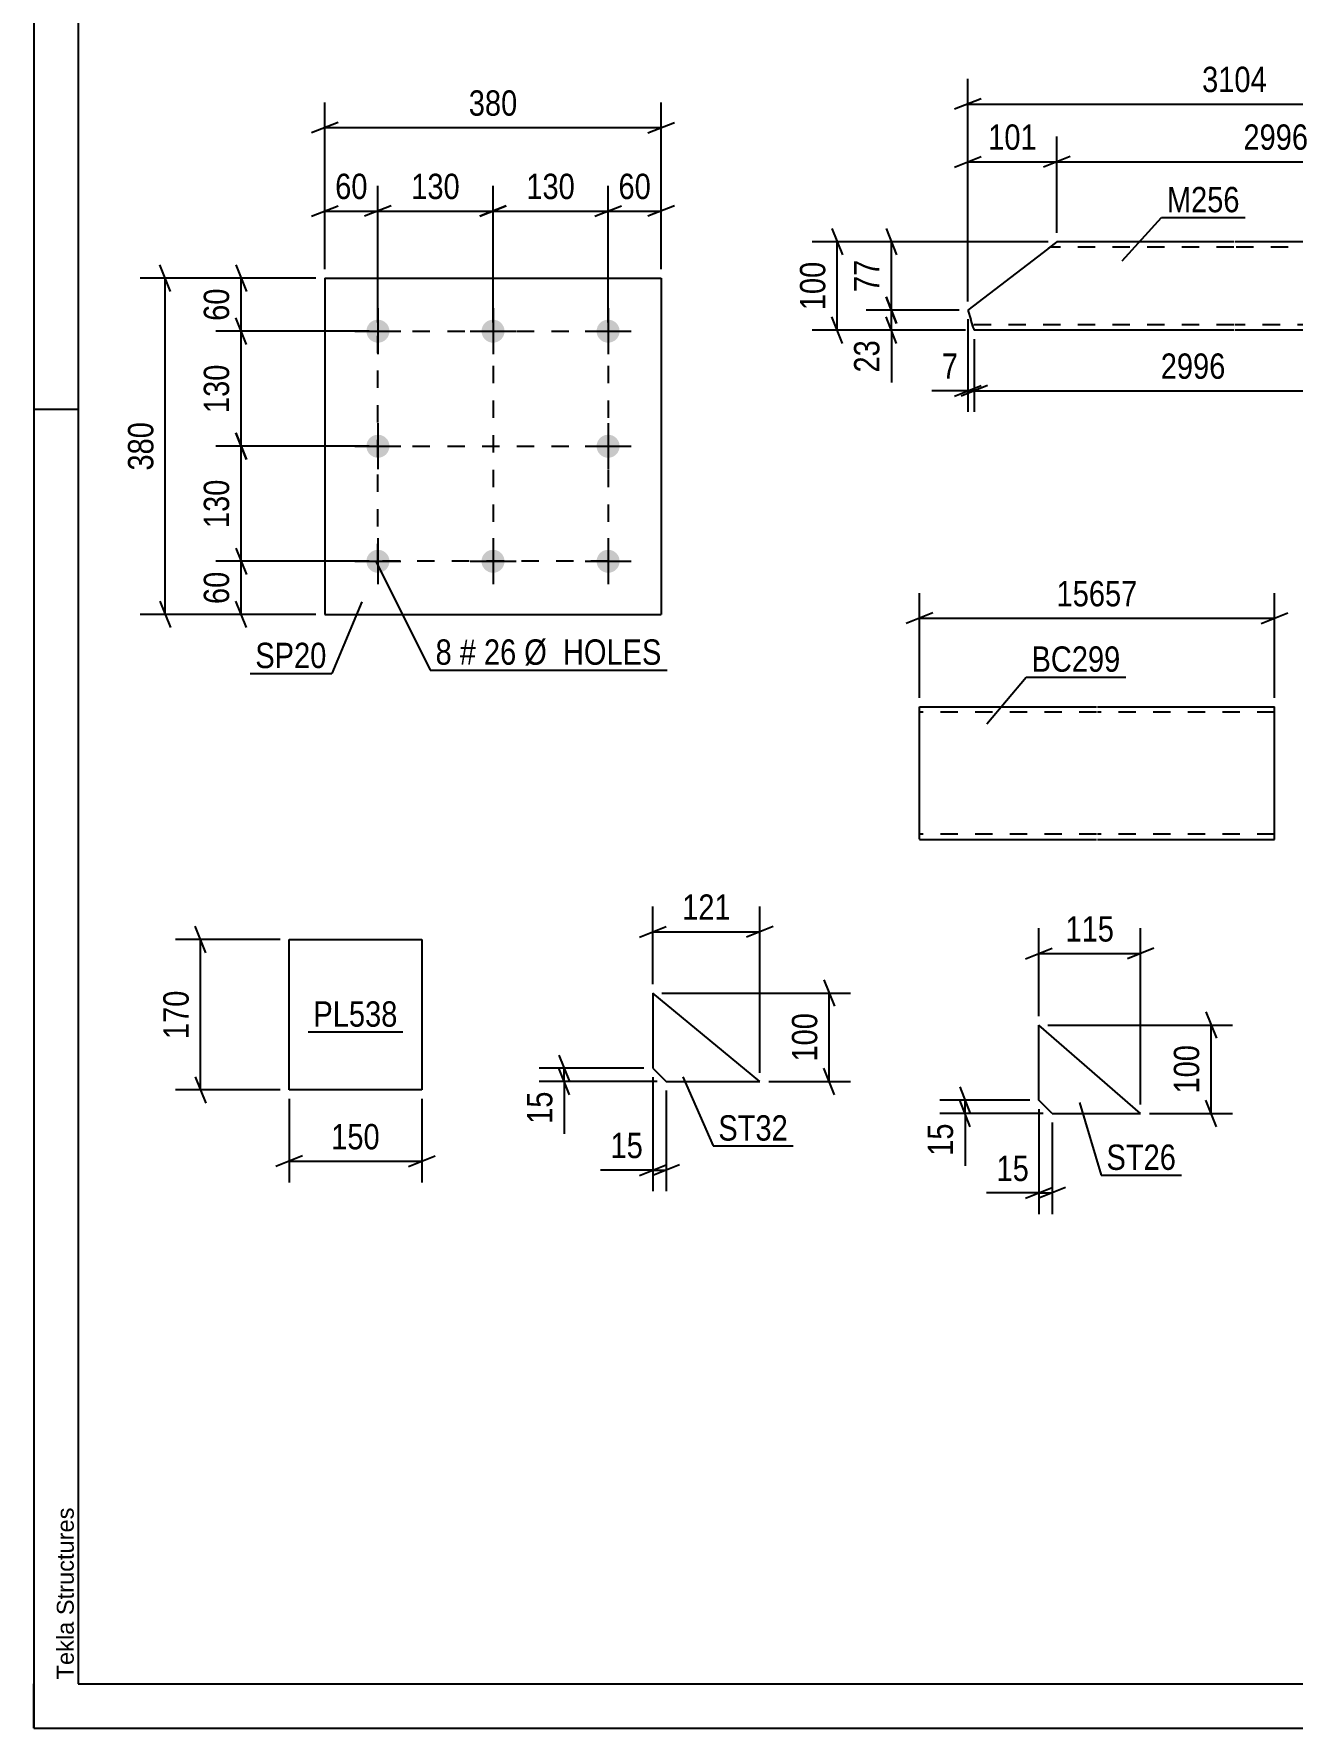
# Model space of a CAD drawing. Header units: millimetres. Extents: x 0 to 420, y 0 to 297.
# Drawn here: x 0 to 142.1, y 0 to 191.4 of the extents above; entities that cross this region are included whole.
import ezdxf

# ---------------------------------------------------------------- set-up
doc = ezdxf.new("R2010")
doc.units = ezdxf.units.MM
doc.linetypes.add('DXK_LINE_DOT2', pattern=[3.9198, 1.9599, -1.9599])
doc.styles.add('Arial', font='ARIAL.TTF', dxfattribs={"height": 0.2})
doc.styles.add('Arial Narrow', font='ARIALN.TTF', dxfattribs={"height": 0.2})

# ---------------------------------------------------------------- blocks, each defined once
blk = doc.blocks.new('Unknown-318897279-1115')
at = {"color": 5, "linetype": 'Continuous'}
for p, q in [((0, 297), (0, 0)), ((5, 292), (5, 5)), ((5, 149), (0, 149)), ((0, 0), (0, 5)), ((5, 5), (415, 5)), ((0, 0), (420, 0))]:
    blk.add_line(p, q, dxfattribs=at)
at = {"color": 174, "linetype": 'Continuous', "style": 'Arial'}
blk.add_text('Tekla Structures', height=1.9102, rotation=90, dxfattribs=at).set_placement((4.5, 5.5))
blk = doc.blocks.new('Part-318897279-10813 - 10812')
at = {"color": 2, "linetype": 'Continuous'}
for p, q in [((100.03, 100.5), (100.03, 115.41)), ((100.03, 115.41), (120.03, 115.41)), ((120.13, 115.41), (140.13, 115.41)), ((140.13, 100.41), (140.13, 115.41)), ((100.03, 100.5), (100.03, 100.41)), ((100.03, 100.41), (120.03, 100.41)), ((120.13, 100.41), (140.13, 100.41))]:
    blk.add_line(p, q, dxfattribs=at)
at = {"color": 7, "linetype": 'DXK_LINE_DOT2'}
for p, q in [((120.03, 114.81), (100.03, 114.81)), ((140.13, 114.81), (120.13, 114.81)), ((100.03, 101.01), (100.03, 101.05)), ((120.03, 101.01), (100.03, 101.01)), ((140.13, 101.01), (120.13, 101.01)), ((140.13, 101.01), (140.13, 101.05))]:
    blk.add_line(p, q, dxfattribs=at)
blk = doc.blocks.new('Part-318897279-14145 - 14144')
at = {"color": 2, "linetype": 'Continuous'}
for p, q in [((114, 166.76), (105.5, 160.22)), ((115.55, 167.96), (114, 166.76)), ((135.55, 167.96), (115.55, 167.96)), ((164.99, 167.96), (135.65, 167.96)), ((165.71, 165.7), (164.99, 167.96)), ((165.71, 165.7), (155.65, 157.96)), ((105.5, 160.22), (105.84, 159.16)), ((106.11, 158.32), (105.84, 159.16)), ((106.19, 158.06), (106.11, 158.32)), ((106.22, 157.96), (106.19, 158.06)), ((135.55, 157.96), (106.22, 157.96)), ((155.65, 157.96), (135.65, 157.96))]:
    blk.add_line(p, q, dxfattribs=at)
at = {"color": 7, "linetype": 'DXK_LINE_DOT2'}
for p, q in [((115.55, 167.96), (114.59, 167.22)), ((135.55, 167.36), (114.78, 167.36)), ((165.18, 167.36), (135.65, 167.36)), ((105.99, 158.7), (105.84, 159.16)), ((106.11, 158.32), (106.02, 158.61)), ((135.55, 158.56), (106.03, 158.56)), ((156.43, 158.56), (135.65, 158.56))]:
    blk.add_line(p, q, dxfattribs=at)
blk = doc.blocks.new('Part-318897279-10829 - 10828')
at = {"color": 2, "linetype": 'Continuous'}
for p, q in [((32.86, 163.85), (32.86, 125.85)), ((32.86, 163.85), (70.86, 163.85)), ((70.86, 163.85), (70.86, 125.85)), ((32.86, 125.85), (70.86, 125.85))]:
    blk.add_line(p, q, dxfattribs=at)
blk = doc.blocks.new('Bolt-318897279-10830 - 10828')
at = {"linetype": 'Continuous'}
for points in [[(38.86, 159.15, -1), (38.86, 156.55, -1)], [(51.86, 159.15, -1), (51.86, 156.55, -1)], [(64.86, 159.15, -1), (64.86, 156.55, -1)], [(38.86, 146.15, -1), (38.86, 143.55, -1)], [(64.86, 146.15, -1), (64.86, 143.55, -1)], [(38.86, 133.15, -1), (38.86, 130.55, -1)], [(51.86, 133.15, -1), (51.86, 130.55, -1)], [(64.86, 133.15, -1), (64.86, 130.55, -1)]]:
    blk.add_hatch(color=1, dxfattribs=at).paths.add_polyline_path(points)
at = {"color": 1, "linetype": 'Continuous'}
for p, q in [((38.86, 160.45), (38.86, 155.25)), ((51.86, 160.45), (51.86, 155.25)), ((64.86, 160.45), (64.86, 155.25)), ((36.26, 157.85), (41.46, 157.85)), ((49.26, 157.85), (54.46, 157.85)), ((62.26, 157.85), (67.46, 157.85)), ((38.86, 147.45), (38.86, 142.25)), ((64.86, 147.45), (64.86, 142.25)), ((36.26, 144.85), (41.46, 144.85)), ((62.26, 144.85), (67.46, 144.85)), ((38.86, 134.45), (38.86, 129.25)), ((51.86, 134.45), (51.86, 129.25)), ((64.86, 134.45), (64.86, 129.25)), ((36.26, 131.85), (41.46, 131.85)), ((49.26, 131.85), (54.46, 131.85)), ((62.26, 131.85), (67.46, 131.85))]:
    blk.add_line(p, q, dxfattribs=at)
blk = doc.blocks.new('Part-318897279-11001 - 11000')
at = {"color": 2, "linetype": 'Continuous'}
for p, q in [((28.83, 72.11), (28.83, 89.11)), ((28.83, 89.11), (43.83, 89.11)), ((43.83, 89.11), (43.83, 72.11)), ((43.83, 72.11), (28.83, 72.11))]:
    blk.add_line(p, q, dxfattribs=at)
blk = doc.blocks.new('Part-318897279-11008 - 11007')
at = {"color": 2, "linetype": 'Continuous'}
for p, q in [((69.91, 83.06), (69.91, 74.56)), ((82, 73.06), (69.91, 83.06)), ((69.91, 74.56), (71.41, 73.06)), ((71.41, 73.06), (82, 73.06))]:
    blk.add_line(p, q, dxfattribs=at)
blk = doc.blocks.new('Part-318897279-11046 - 11045')
at = {"color": 2, "linetype": 'Continuous'}
for p, q in [((113.51, 70.95), (113.51, 79.45)), ((125.01, 69.45), (113.51, 79.45)), ((115.01, 69.45), (113.51, 70.95)), ((115.01, 69.45), (125.01, 69.45))]:
    blk.add_line(p, q, dxfattribs=at)
blk = doc.blocks.new('Rectangle-318897279-14185 - 10828')
at = {"color": 1, "linetype": 'DXK_LINE_DOT2'}
blk.add_lwpolyline([(38.86, 157.85), (64.86, 157.85), (64.86, 131.85), (38.86, 131.85), (38.86, 157.85)], close=True, dxfattribs=at)
blk = doc.blocks.new('Line-318897279-14195 - 10828')
at = {"color": 1, "linetype": 'DXK_LINE_DOT2'}
blk.add_line((38.86, 144.85), (64.86, 144.85), dxfattribs=at)
blk = doc.blocks.new('Line-318897279-14202 - 10828')
at = {"color": 1, "linetype": 'DXK_LINE_DOT2'}
blk.add_line((51.86, 157.85), (51.86, 131.85), dxfattribs=at)
blk = doc.blocks.new('StraightDimension-318897279-11116 - 10812')
at = {"color": 7, "linetype": 'Continuous'}
for p, q in [((100.03, 116.41), (100.03, 128.26)), ((140.13, 116.41), (140.13, 128.26)), ((101.53, 126.01), (98.53, 124.81)), ((100.03, 125.41), (140.13, 125.41)), ((138.63, 124.81), (141.63, 126.01))]:
    blk.add_line(p, q, dxfattribs=at)
at = {"color": 0}
blk.add_wipeout([(125.25, 126.16), (125.25, 130.36), (114.91, 130.36), (114.91, 126.16)], dxfattribs=at)
at = {"color": 3, "style": 'Arial Narrow'}
blk.add_text('15657', height=2.863, dxfattribs=at).set_placement((115.51, 126.76))
blk = doc.blocks.new('StraightDimension-318897279-14270 - 14144')
at = {"color": 7, "linetype": 'Continuous'}
for p, q in [((105.5, 161.22), (105.5, 186.37)), ((165.71, 166.7), (165.71, 186.37)), ((107, 184.12), (104, 182.92)), ((164.21, 182.92), (167.21, 184.12)), ((105.5, 183.52), (165.71, 183.52))]:
    blk.add_line(p, q, dxfattribs=at)
at = {"color": 0}
blk.add_wipeout([(139.86, 184.27), (139.86, 188.47), (131.35, 188.47), (131.35, 184.27)], dxfattribs=at)
at = {"color": 3, "style": 'Arial Narrow'}
blk.add_text('3104', height=2.863, dxfattribs=at).set_placement((131.95, 184.87))
blk = doc.blocks.new('StraightDimension-318897279-14282 - 14144')
at = {"color": 7, "linetype": 'Continuous'}
for p, q in [((106.22, 156.96), (106.22, 148.72)), ((155.65, 156.96), (155.65, 148.72)), ((107.72, 151.72), (104.72, 150.52)), ((154.15, 150.52), (157.15, 151.72)), ((106.22, 151.12), (155.65, 151.12))]:
    blk.add_line(p, q, dxfattribs=at)
at = {"color": 0}
blk.add_wipeout([(135.19, 151.87), (135.19, 156.07), (126.68, 156.07), (126.68, 151.87)], dxfattribs=at)
at = {"color": 3, "style": 'Arial Narrow'}
blk.add_text('2996', height=2.863, dxfattribs=at).set_placement((127.28, 152.47))
blk = doc.blocks.new('StraightDimension-318897279-14211 - 14144')
at = {"color": 7, "linetype": 'Continuous'}
for p, q in [((115.55, 168.96), (115.55, 179.85)), ((164.99, 168.96), (164.99, 179.85)), ((117.05, 177.6), (114.05, 176.4)), ((115.55, 177), (164.99, 177)), ((163.49, 176.4), (166.49, 177.6))]:
    blk.add_line(p, q, dxfattribs=at)
at = {"color": 0}
blk.add_wipeout([(144.53, 177.75), (144.53, 181.95), (136.02, 181.95), (136.02, 177.75)], dxfattribs=at)
at = {"color": 3, "style": 'Arial Narrow'}
blk.add_text('2996', height=2.863, dxfattribs=at).set_placement((136.62, 178.35))
blk = doc.blocks.new('StraightDimension-318897279-14212 - 14144')
at = {"color": 7, "linetype": 'Continuous'}
for p, q in [((105.5, 161.22), (105.5, 179.85)), ((115.55, 168.96), (115.55, 179.85)), ((104, 176.4), (107, 177.6)), ((105.5, 177), (115.55, 177)), ((117.05, 177.6), (114.05, 176.4))]:
    blk.add_line(p, q, dxfattribs=at)
at = {"color": 0}
blk.add_wipeout([(113.87, 177.75), (113.87, 181.95), (107.19, 181.95), (107.19, 177.75)], dxfattribs=at)
at = {"color": 3, "style": 'Arial Narrow'}
blk.add_text('101', height=2.863, dxfattribs=at).set_placement((107.79, 178.35))
blk = doc.blocks.new('StraightDimension-318897279-14283 - 14144')
at = {"color": 7, "linetype": 'Continuous'}
for p, q in [((105.5, 159.22), (105.5, 148.72)), ((106.22, 156.96), (106.22, 148.72)), ((104, 150.52), (107, 151.72)), ((107.72, 151.72), (104.72, 150.52)), ((105.5, 151.12), (106.22, 151.12))]:
    blk.add_line(p, q, dxfattribs=at)
at = {"color": 0}
blk.add_wipeout([(104.98, 151.87), (104.98, 156.07), (101.95, 156.07), (101.95, 151.87)], dxfattribs=at)
at = {"color": 7, "linetype": 'Continuous'}
blk.add_line((105.5, 151.12), (101.43, 151.12), dxfattribs=at)
blk.add_line((105.5, 151.12), (101.43, 151.12), dxfattribs=at)
at = {"color": 3, "style": 'Arial Narrow'}
blk.add_text('7', height=2.86, dxfattribs=at).set_placement((102.55, 152.47))
blk = doc.blocks.new('StraightDimension-318897279-14340 - 14144')
at = {"color": 7, "linetype": 'Continuous'}
for p, q in [((90.14, 169.46), (91.34, 166.46)), ((114.55, 167.96), (87.89, 167.96)), ((90.74, 157.96), (90.74, 167.96)), ((91.34, 156.46), (90.14, 159.46)), ((105.22, 157.96), (87.89, 157.96))]:
    blk.add_line(p, q, dxfattribs=at)
at = {"color": 0}
blk.add_wipeout([(89.99, 166.31), (85.79, 166.31), (85.79, 159.62), (89.99, 159.62)], dxfattribs=at)
at = {"color": 3, "style": 'Arial Narrow'}
blk.add_text('100', height=2.863, rotation=90.0002, dxfattribs=at).set_placement((89.39, 160.22))
blk = doc.blocks.new('StraightDimension-318897279-14372 - 14144')
at = {"color": 7, "linetype": 'Continuous'}
for p, q in [((96.25, 169.46), (97.45, 166.46)), ((114.55, 167.96), (94, 167.96)), ((96.85, 160.22), (96.85, 167.96)), ((97.45, 158.72), (96.25, 161.72)), ((104.5, 160.22), (94, 160.22))]:
    blk.add_line(p, q, dxfattribs=at)
at = {"color": 0}
blk.add_wipeout([(96.1, 166.52), (91.9, 166.52), (91.9, 161.67), (96.1, 161.67)], dxfattribs=at)
at = {"color": 3, "style": 'Arial Narrow'}
blk.add_text('77', height=2.863, rotation=90.0002, dxfattribs=at).set_placement((95.5, 162.27))
blk = doc.blocks.new('StraightDimension-318897279-14373 - 14144')
at = {"color": 7, "linetype": 'Continuous'}
for p, q in [((96.25, 161.72), (97.45, 158.72)), ((104.5, 160.22), (94, 160.22)), ((97.45, 156.46), (96.25, 159.46)), ((96.85, 157.96), (96.85, 160.22)), ((105.22, 157.96), (94, 157.96))]:
    blk.add_line(p, q, dxfattribs=at)
at = {"color": 0}
blk.add_wipeout([(96.1, 157.44), (91.9, 157.44), (91.9, 152.58), (96.1, 152.58)], dxfattribs=at)
at = {"color": 7, "linetype": 'Continuous'}
blk.add_line((96.85, 157.96), (96.85, 152.06), dxfattribs=at)
blk.add_line((96.85, 157.96), (96.85, 152.06), dxfattribs=at)
at = {"color": 3, "style": 'Arial Narrow'}
blk.add_text('23', height=2.863, rotation=90.0002, dxfattribs=at).set_placement((95.5, 153.18))
blk = doc.blocks.new('StraightDimension-318897279-11120 - 10828')
at = {"color": 7, "linetype": 'Continuous'}
for p, q in [((22.8, 165.35), (24, 162.35)), ((31.86, 163.85), (20.55, 163.85)), ((23.4, 157.85), (23.4, 163.85)), ((24, 156.35), (22.8, 159.35)), ((37.86, 157.85), (20.55, 157.85))]:
    blk.add_line(p, q, dxfattribs=at)
at = {"color": 0}
blk.add_wipeout([(22.65, 163.27), (18.45, 163.27), (18.45, 158.42), (22.65, 158.42)], dxfattribs=at)
at = {"color": 3, "style": 'Arial Narrow'}
blk.add_text('60', height=2.863, rotation=90.0002, dxfattribs=at).set_placement((22.05, 159.02))
blk = doc.blocks.new('StraightDimension-318897279-11136 - 10828')
at = {"color": 7, "linetype": 'Continuous'}
for p, q in [((15.44, 162.35), (14.24, 165.35)), ((31.86, 163.85), (11.99, 163.85)), ((14.84, 125.85), (14.84, 163.85)), ((14.24, 127.35), (15.44, 124.35)), ((31.86, 125.85), (11.99, 125.85))]:
    blk.add_line(p, q, dxfattribs=at)
at = {"color": 0}
blk.add_wipeout([(14.09, 148.19), (9.89, 148.19), (9.89, 141.5), (14.09, 141.5)], dxfattribs=at)
at = {"color": 3, "style": 'Arial Narrow'}
blk.add_text('380', height=2.863, rotation=90.0002, dxfattribs=at).set_placement((13.49, 142.1))
blk = doc.blocks.new('StraightDimension-318897279-11142 - 10828')
at = {"color": 7, "linetype": 'Continuous'}
for p, q in [((38.86, 158.85), (38.86, 174.28)), ((51.86, 158.85), (51.86, 174.28)), ((40.36, 172.03), (37.36, 170.83)), ((38.86, 171.43), (51.86, 171.43)), ((50.36, 170.83), (53.36, 172.03))]:
    blk.add_line(p, q, dxfattribs=at)
at = {"color": 0}
blk.add_wipeout([(48.7, 172.18), (48.7, 176.38), (42.02, 176.38), (42.02, 172.18)], dxfattribs=at)
at = {"color": 3, "style": 'Arial Narrow'}
blk.add_text('130', height=2.863, dxfattribs=at).set_placement((42.62, 172.78))
blk = doc.blocks.new('StraightDimension-318897279-11121 - 10828')
at = {"color": 7, "linetype": 'Continuous'}
for p, q in [((24, 156.35), (22.8, 159.35)), ((37.86, 157.85), (20.55, 157.85)), ((23.4, 144.85), (23.4, 157.85)), ((22.8, 146.35), (24, 143.35)), ((37.86, 144.85), (20.55, 144.85))]:
    blk.add_line(p, q, dxfattribs=at)
at = {"color": 0}
blk.add_wipeout([(22.65, 154.69), (18.45, 154.69), (18.45, 148), (22.65, 148)], dxfattribs=at)
at = {"color": 3, "style": 'Arial Narrow'}
blk.add_text('130', height=2.863, rotation=90.0002, dxfattribs=at).set_placement((22.05, 148.6))
blk = doc.blocks.new('StraightDimension-318897279-11122 - 10828')
at = {"color": 7, "linetype": 'Continuous'}
for p, q in [((24, 143.35), (22.8, 146.35)), ((37.86, 144.85), (20.55, 144.85)), ((23.4, 131.85), (23.4, 144.85)), ((22.8, 133.35), (24, 130.35)), ((37.86, 131.85), (20.55, 131.85))]:
    blk.add_line(p, q, dxfattribs=at)
at = {"color": 0}
blk.add_wipeout([(22.65, 141.69), (18.45, 141.69), (18.45, 135), (22.65, 135)], dxfattribs=at)
at = {"color": 3, "style": 'Arial Narrow'}
blk.add_text('130', height=2.863, rotation=90.0002, dxfattribs=at).set_placement((22.05, 135.6))
blk = doc.blocks.new('StraightDimension-318897279-11123 - 10828')
at = {"color": 7, "linetype": 'Continuous'}
for p, q in [((22.8, 133.35), (24, 130.35)), ((37.86, 131.85), (20.55, 131.85)), ((23.4, 125.85), (23.4, 131.85)), ((24, 124.35), (22.8, 127.35)), ((31.86, 125.85), (20.55, 125.85))]:
    blk.add_line(p, q, dxfattribs=at)
at = {"color": 0}
blk.add_wipeout([(22.65, 131.27), (18.45, 131.27), (18.45, 126.42), (22.65, 126.42)], dxfattribs=at)
at = {"color": 3, "style": 'Arial Narrow'}
blk.add_text('60', height=2.863, rotation=90.0002, dxfattribs=at).set_placement((22.05, 127.02))
blk = doc.blocks.new('StraightDimension-318897279-11140 - 10828')
at = {"color": 7, "linetype": 'Continuous'}
for p, q in [((64.86, 158.85), (64.86, 174.28)), ((70.86, 164.85), (70.86, 174.28)), ((63.36, 170.83), (66.36, 172.03)), ((64.86, 171.43), (70.86, 171.43)), ((72.36, 172.03), (69.36, 170.83))]:
    blk.add_line(p, q, dxfattribs=at)
at = {"color": 0}
blk.add_wipeout([(70.29, 172.18), (70.29, 176.38), (65.43, 176.38), (65.43, 172.18)], dxfattribs=at)
at = {"color": 3, "style": 'Arial Narrow'}
blk.add_text('60', height=2.863, dxfattribs=at).set_placement((66.03, 172.78))
blk = doc.blocks.new('StraightDimension-318897279-11141 - 10828')
at = {"color": 7, "linetype": 'Continuous'}
for p, q in [((51.86, 158.85), (51.86, 174.28)), ((64.86, 158.85), (64.86, 174.28)), ((53.36, 172.03), (50.36, 170.83)), ((51.86, 171.43), (64.86, 171.43)), ((63.36, 170.83), (66.36, 172.03))]:
    blk.add_line(p, q, dxfattribs=at)
at = {"color": 0}
blk.add_wipeout([(61.7, 172.18), (61.7, 176.38), (55.02, 176.38), (55.02, 172.18)], dxfattribs=at)
at = {"color": 3, "style": 'Arial Narrow'}
blk.add_text('130', height=2.863, dxfattribs=at).set_placement((55.62, 172.78))
blk = doc.blocks.new('StraightDimension-318897279-11143 - 10828')
at = {"color": 7, "linetype": 'Continuous'}
for p, q in [((32.86, 164.85), (32.86, 174.28)), ((38.86, 158.85), (38.86, 174.28)), ((31.36, 170.83), (34.36, 172.03)), ((32.86, 171.43), (38.86, 171.43)), ((40.36, 172.03), (37.36, 170.83))]:
    blk.add_line(p, q, dxfattribs=at)
at = {"color": 0}
blk.add_wipeout([(38.29, 172.18), (38.29, 176.38), (33.43, 176.38), (33.43, 172.18)], dxfattribs=at)
at = {"color": 3, "style": 'Arial Narrow'}
blk.add_text('60', height=2.863, dxfattribs=at).set_placement((34.03, 172.78))
blk = doc.blocks.new('StraightDimension-318897279-11156 - 10828')
at = {"color": 7, "linetype": 'Continuous'}
for p, q in [((32.86, 164.85), (32.86, 183.7)), ((70.86, 164.85), (70.86, 183.7)), ((34.36, 181.45), (31.36, 180.25)), ((32.86, 180.85), (70.86, 180.85)), ((69.36, 180.25), (72.36, 181.45))]:
    blk.add_line(p, q, dxfattribs=at)
at = {"color": 0}
blk.add_wipeout([(55.2, 181.6), (55.2, 185.8), (48.52, 185.8), (48.52, 181.6)], dxfattribs=at)
at = {"color": 3, "style": 'Arial Narrow'}
blk.add_text('380', height=2.863, dxfattribs=at).set_placement((49.12, 182.2))
blk = doc.blocks.new('StraightDimension-318897279-11540 - 11000')
at = {"color": 7, "linetype": 'Continuous'}
for p, q in [((28.83, 71.11), (28.83, 61.65)), ((43.83, 71.11), (43.83, 61.65)), ((30.33, 64.65), (27.33, 63.45)), ((28.83, 64.05), (43.83, 64.05)), ((42.33, 63.45), (45.33, 64.65))]:
    blk.add_line(p, q, dxfattribs=at)
at = {"color": 0}
blk.add_wipeout([(39.67, 64.8), (39.67, 69), (32.98, 69), (32.98, 64.8)], dxfattribs=at)
at = {"color": 3, "style": 'Arial Narrow'}
blk.add_text('150', height=2.863, dxfattribs=at).set_placement((33.58, 65.4))
blk = doc.blocks.new('StraightDimension-318897279-11536 - 11000')
at = {"color": 7, "linetype": 'Continuous'}
for p, q in [((19.43, 87.61), (18.23, 90.61)), ((27.83, 89.11), (15.98, 89.11)), ((18.83, 72.11), (18.83, 89.11)), ((18.23, 73.61), (19.43, 70.61)), ((27.83, 72.11), (15.98, 72.11))]:
    blk.add_line(p, q, dxfattribs=at)
at = {"color": 0}
blk.add_wipeout([(18.08, 83.95), (13.88, 83.95), (13.88, 77.26), (18.08, 77.26)], dxfattribs=at)
at = {"color": 3, "style": 'Arial Narrow'}
blk.add_text('170', height=2.863, rotation=90.0002, dxfattribs=at).set_placement((17.48, 77.86))
blk = doc.blocks.new('StraightDimension-318897279-11552 - 11007')
at = {"color": 7, "linetype": 'Continuous'}
for p, q in [((59.31, 76.06), (60.51, 73.06)), ((68.91, 74.56), (57.06, 74.56)), ((70.41, 73.06), (57.06, 73.06)), ((60.51, 71.56), (59.31, 74.56)), ((59.91, 73.06), (59.91, 74.56))]:
    blk.add_line(p, q, dxfattribs=at)
at = {"color": 0}
blk.add_wipeout([(59.16, 72.54), (54.96, 72.54), (54.96, 67.68), (59.16, 67.68)], dxfattribs=at)
at = {"color": 7, "linetype": 'Continuous'}
blk.add_line((59.91, 73.06), (59.91, 67.16), dxfattribs=at)
blk.add_line((59.91, 73.06), (59.91, 67.16), dxfattribs=at)
at = {"color": 3, "style": 'Arial Narrow'}
blk.add_text('15', height=2.863, rotation=90.0002, dxfattribs=at).set_placement((58.56, 68.28))
blk = doc.blocks.new('StraightDimension-318897279-11544 - 11007')
at = {"color": 7, "linetype": 'Continuous'}
for p, q in [((69.91, 73.56), (69.91, 60.66)), ((71.41, 72.06), (71.41, 60.66)), ((68.41, 62.46), (71.41, 63.66)), ((72.91, 63.66), (69.91, 62.46)), ((69.91, 63.06), (71.41, 63.06))]:
    blk.add_line(p, q, dxfattribs=at)
at = {"color": 0}
blk.add_wipeout([(69.39, 63.81), (69.39, 68.01), (64.53, 68.01), (64.53, 63.81)], dxfattribs=at)
at = {"color": 7, "linetype": 'Continuous'}
blk.add_line((69.91, 63.06), (64.01, 63.06), dxfattribs=at)
blk.add_line((69.91, 63.06), (64.01, 63.06), dxfattribs=at)
at = {"color": 3, "style": 'Arial Narrow'}
blk.add_text('15', height=2.863, dxfattribs=at).set_placement((65.13, 64.41))
blk = doc.blocks.new('StraightDimension-318897279-11556 - 11007')
at = {"color": 7, "linetype": 'Continuous'}
for p, q in [((89.23, 84.56), (90.43, 81.56)), ((70.91, 83.06), (92.23, 83.06)), ((89.83, 73.06), (89.83, 83.06)), ((83, 73.06), (92.23, 73.06)), ((90.43, 71.56), (89.23, 74.56))]:
    blk.add_line(p, q, dxfattribs=at)
at = {"color": 0}
blk.add_wipeout([(89.08, 81.4), (84.88, 81.4), (84.88, 74.72), (89.08, 74.72)], dxfattribs=at)
at = {"color": 3, "style": 'Arial Narrow'}
blk.add_text('100', height=2.863, rotation=90.0002, dxfattribs=at).set_placement((88.48, 75.32))
blk = doc.blocks.new('StraightDimension-318897279-11548 - 11007')
at = {"color": 7, "linetype": 'Continuous'}
for p, q in [((69.91, 84.06), (69.91, 92.84)), ((82, 74.06), (82, 92.84)), ((68.41, 89.39), (71.41, 90.59)), ((69.91, 89.99), (82, 89.99)), ((83.5, 90.59), (80.5, 89.39))]:
    blk.add_line(p, q, dxfattribs=at)
at = {"color": 0}
blk.add_wipeout([(79.3, 90.74), (79.3, 94.94), (72.62, 94.94), (72.62, 90.74)], dxfattribs=at)
at = {"color": 3, "style": 'Arial Narrow'}
blk.add_text('121', height=2.863, dxfattribs=at).set_placement((73.22, 91.34))
blk = doc.blocks.new('StraightDimension-318897279-11584 - 11045')
at = {"color": 7, "linetype": 'Continuous'}
for p, q in [((112.51, 70.95), (102.32, 70.95)), ((104.57, 72.45), (105.77, 69.45)), ((105.77, 67.95), (104.57, 70.95)), ((105.17, 69.45), (105.17, 70.95)), ((114.01, 69.45), (102.32, 69.45))]:
    blk.add_line(p, q, dxfattribs=at)
at = {"color": 0}
blk.add_wipeout([(104.42, 68.92), (100.22, 68.92), (100.22, 64.07), (104.42, 64.07)], dxfattribs=at)
at = {"color": 7, "linetype": 'Continuous'}
blk.add_line((105.17, 69.45), (105.17, 63.54), dxfattribs=at)
blk.add_line((105.17, 69.45), (105.17, 63.54), dxfattribs=at)
at = {"color": 3, "style": 'Arial Narrow'}
blk.add_text('15', height=2.863, rotation=90.0002, dxfattribs=at).set_placement((103.82, 64.67))
blk = doc.blocks.new('StraightDimension-318897279-11576 - 11045')
at = {"color": 7, "linetype": 'Continuous'}
for p, q in [((113.51, 69.95), (113.51, 58.07)), ((115.01, 68.45), (115.01, 58.07)), ((112.01, 59.87), (115.01, 61.07)), ((116.51, 61.07), (113.51, 59.87)), ((113.51, 60.47), (115.01, 60.47))]:
    blk.add_line(p, q, dxfattribs=at)
at = {"color": 0}
blk.add_wipeout([(112.99, 61.22), (112.99, 65.42), (108.13, 65.42), (108.13, 61.22)], dxfattribs=at)
at = {"color": 7, "linetype": 'Continuous'}
blk.add_line((113.51, 60.47), (107.61, 60.47), dxfattribs=at)
blk.add_line((113.51, 60.47), (107.61, 60.47), dxfattribs=at)
at = {"color": 3, "style": 'Arial Narrow'}
blk.add_text('15', height=2.863, dxfattribs=at).set_placement((108.73, 61.82))
blk = doc.blocks.new('StraightDimension-318897279-11588 - 11045')
at = {"color": 7, "linetype": 'Continuous'}
for p, q in [((132.37, 80.95), (133.57, 77.95)), ((114.51, 79.45), (135.37, 79.45)), ((132.97, 69.45), (132.97, 79.45)), ((133.57, 67.95), (132.37, 70.95)), ((126.01, 69.45), (135.37, 69.45))]:
    blk.add_line(p, q, dxfattribs=at)
at = {"color": 0}
blk.add_wipeout([(132.22, 77.79), (128.02, 77.79), (128.02, 71.11), (132.22, 71.11)], dxfattribs=at)
at = {"color": 3, "style": 'Arial Narrow'}
blk.add_text('100', height=2.863, rotation=90.0002, dxfattribs=at).set_placement((131.62, 71.71))
blk = doc.blocks.new('StraightDimension-318897279-11580 - 11045')
at = {"color": 7, "linetype": 'Continuous'}
for p, q in [((113.51, 80.45), (113.51, 90.38)), ((125.01, 70.45), (125.01, 90.38)), ((112.01, 86.93), (115.01, 88.13)), ((126.51, 88.13), (123.51, 86.93)), ((113.51, 87.53), (125.01, 87.53))]:
    blk.add_line(p, q, dxfattribs=at)
at = {"color": 0}
blk.add_wipeout([(122.6, 88.28), (122.6, 92.48), (115.92, 92.48), (115.92, 88.28)], dxfattribs=at)
at = {"color": 3, "style": 'Arial Narrow'}
blk.add_text('115', height=2.863, dxfattribs=at).set_placement((116.52, 88.88))
blk = doc.blocks.new('Mark-318897279-11597 - 10812')
at = {"color": 0}
blk.add_wipeout([(122.73, 119.37), (122.73, 122.37), (112.68, 122.37), (112.68, 119.37)], dxfattribs=at)
blk.add_wipeout([(122.73, 119.37), (122.73, 122.37), (112.68, 122.37), (112.68, 119.37)], dxfattribs=at)
at = {"color": 30, "linetype": 'Continuous'}
for p, q in [((107.62, 113.5), (112.08, 118.77)), ((112.08, 118.77), (123.33, 118.77))]:
    blk.add_line(p, q, dxfattribs=at)
at = {"color": 3, "style": 'Arial Narrow'}
blk.add_text('BC299', height=2.863, dxfattribs=at).set_placement((112.68, 119.37))
blk = doc.blocks.new('Mark-318897279-14469 - 14144')
at = {"color": 0}
blk.add_wipeout([(136.2, 171.29), (136.2, 174.29), (127.97, 174.29), (127.97, 171.29)], dxfattribs=at)
blk.add_wipeout([(136.2, 171.29), (136.2, 174.29), (127.97, 174.29), (127.97, 171.29)], dxfattribs=at)
at = {"color": 30, "linetype": 'Continuous'}
for p, q in [((122.91, 165.79), (127.37, 170.69)), ((127.37, 170.69), (136.8, 170.69))]:
    blk.add_line(p, q, dxfattribs=at)
at = {"color": 3, "style": 'Arial Narrow'}
blk.add_text('M256', height=2.863, dxfattribs=at).set_placement((127.97, 171.29))
blk = doc.blocks.new('Mark-318897279-11600 - 10828')
at = {"color": 0}
blk.add_wipeout([(33.05, 119.78), (33.05, 122.78), (25.01, 122.78), (25.01, 119.78)], dxfattribs=at)
blk.add_wipeout([(33.05, 119.78), (33.05, 122.78), (25.01, 122.78), (25.01, 119.78)], dxfattribs=at)
at = {"color": 30, "linetype": 'Continuous'}
for p in [(37.05, 127.28), (24.41, 119.18)]:
    blk.add_line(p, (33.65, 119.18), dxfattribs=at)
at = {"color": 3, "style": 'Arial Narrow'}
blk.add_text('SP20', height=2.863, dxfattribs=at).set_placement((25.01, 119.78))
blk = doc.blocks.new('Mark-318897279-11603 - 10828')
at = {"color": 0}
blk.add_wipeout([(47.2, 120.16), (47.2, 123.16), (45.37, 123.16), (45.37, 120.16)], dxfattribs=at)
blk.add_wipeout([(47.2, 120.16), (47.2, 123.16), (45.37, 123.16), (45.37, 120.16)], dxfattribs=at)
at = {"color": 7, "linetype": 'Continuous'}
blk.add_line((38.67, 131.79), (44.77, 119.56), dxfattribs=at)
at = {"color": 3, "style": 'Arial Narrow'}
blk.add_text('8', height=2.86, dxfattribs=at).set_placement((45.37, 120.16))
at = {"color": 0}
blk.add_wipeout([(49.93, 120.16), (49.93, 123.16), (48.1, 123.16), (48.1, 120.16)], dxfattribs=at)
blk.add_wipeout([(49.93, 120.16), (49.93, 123.16), (48.1, 123.16), (48.1, 120.16)], dxfattribs=at)
blk.add_wipeout([(54.48, 120.16), (54.48, 123.16), (50.83, 123.16), (50.83, 120.16)], dxfattribs=at)
blk.add_wipeout([(54.48, 120.16), (54.48, 123.16), (50.83, 123.16), (50.83, 120.16)], dxfattribs=at)
at = {"color": 3, "style": 'Arial Narrow'}
for s, height, p in [('#', 2.86, (48.1, 120.16)), ('26', 2.863, (50.83, 120.16))]:
    blk.add_text(s, height=height, dxfattribs=at).set_placement(p)
at = {"color": 0}
blk.add_wipeout([(70.91, 120.16), (70.91, 123.16), (55.38, 123.16), (55.38, 120.16)], dxfattribs=at)
blk.add_wipeout([(70.91, 120.16), (70.91, 123.16), (55.38, 123.16), (55.38, 120.16)], dxfattribs=at)
at = {"color": 7, "linetype": 'Continuous'}
blk.add_line((44.77, 119.56), (71.51, 119.56), dxfattribs=at)
at = {"color": 3, "style": 'Arial Narrow'}
blk.add_text('Ø  HOLES', height=2.863, dxfattribs=at).set_placement((55.38, 120.16))
blk = doc.blocks.new('Mark-318897279-11643 - 11000')
at = {"color": 0}
blk.add_wipeout([(41.08, 79.26), (41.08, 82.26), (31.57, 82.26), (31.57, 79.26)], dxfattribs=at)
blk.add_wipeout([(41.08, 79.26), (41.08, 82.26), (31.57, 82.26), (31.57, 79.26)], dxfattribs=at)
at = {"color": 30, "linetype": 'Continuous'}
blk.add_line((30.97, 78.66), (41.68, 78.66), dxfattribs=at)
at = {"color": 3, "style": 'Arial Narrow'}
blk.add_text('PL538', height=2.863, dxfattribs=at).set_placement((31.57, 79.26))
blk = doc.blocks.new('Mark-318897279-14622 - 11007')
at = {"color": 0}
blk.add_wipeout([(85.16, 66.39), (85.16, 69.39), (77.31, 69.39), (77.31, 66.39)], dxfattribs=at)
blk.add_wipeout([(85.16, 66.39), (85.16, 69.39), (77.31, 69.39), (77.31, 66.39)], dxfattribs=at)
at = {"color": 30, "linetype": 'Continuous'}
for p, q in [((73.3, 73.59), (76.71, 65.79)), ((76.71, 65.79), (85.76, 65.79))]:
    blk.add_line(p, q, dxfattribs=at)
at = {"color": 3, "style": 'Arial Narrow'}
blk.add_text('ST32', height=2.863, dxfattribs=at).set_placement((77.31, 66.39))
blk = doc.blocks.new('Mark-318897279-11649 - 11045')
at = {"color": 0}
blk.add_wipeout([(129.01, 63.08), (129.01, 66.08), (121.15, 66.08), (121.15, 63.08)], dxfattribs=at)
blk.add_wipeout([(129.01, 63.08), (129.01, 66.08), (121.15, 66.08), (121.15, 63.08)], dxfattribs=at)
at = {"color": 30, "linetype": 'Continuous'}
for p, q in [((118.11, 70.68), (120.55, 62.48)), ((120.55, 62.48), (129.61, 62.48))]:
    blk.add_line(p, q, dxfattribs=at)
at = {"color": 3, "style": 'Arial Narrow'}
blk.add_text('ST26', height=2.863, dxfattribs=at).set_placement((121.15, 63.08))

msp = doc.modelspace()

# ---------------------------------------------------------------- block references
for name in ['Unknown-318897279-1115', 'Part-318897279-14145 - 14144', 'Part-318897279-10829 - 10828', 'Bolt-318897279-10830 - 10828', 'Rectangle-318897279-14185 - 10828', 'Line-318897279-14202 - 10828', 'Line-318897279-14195 - 10828', 'Part-318897279-10813 - 10812', 'Part-318897279-11001 - 11000', 'Part-318897279-11008 - 11007', 'Part-318897279-11046 - 11045']:
    msp.add_blockref(name, (0, 0))

# ---------------------------------------------------------------- next in the draw order: block references
for name in ['StraightDimension-318897279-14270 - 14144', 'StraightDimension-318897279-11140 - 10828', 'StraightDimension-318897279-11120 - 10828', 'StraightDimension-318897279-14282 - 14144', 'StraightDimension-318897279-11116 - 10812', 'Mark-318897279-11643 - 11000', 'StraightDimension-318897279-11552 - 11007', 'StraightDimension-318897279-11540 - 11000', 'StraightDimension-318897279-11584 - 11045']:
    msp.add_blockref(name, (0, 0))

# ---------------------------------------------------------------- next in the draw order: block references
for name in ['StraightDimension-318897279-14211 - 14144', 'StraightDimension-318897279-11142 - 10828', 'StraightDimension-318897279-11136 - 10828', 'StraightDimension-318897279-14283 - 14144', 'Mark-318897279-11597 - 10812', 'StraightDimension-318897279-11536 - 11000', 'StraightDimension-318897279-11544 - 11007', 'StraightDimension-318897279-11576 - 11045']:
    msp.add_blockref(name, (0, 0))

# ---------------------------------------------------------------- next in the draw order: block references
for name in ['StraightDimension-318897279-14212 - 14144', 'StraightDimension-318897279-11141 - 10828', 'Mark-318897279-14469 - 14144', 'StraightDimension-318897279-11121 - 10828', 'StraightDimension-318897279-11556 - 11007', 'StraightDimension-318897279-11588 - 11045']:
    msp.add_blockref(name, (0, 0))

# ---------------------------------------------------------------- next in the draw order: block references
for name in ['StraightDimension-318897279-11143 - 10828', 'StraightDimension-318897279-14340 - 14144', 'StraightDimension-318897279-11122 - 10828', 'StraightDimension-318897279-11548 - 11007', 'StraightDimension-318897279-11580 - 11045']:
    msp.add_blockref(name, (0, 0))

# ---------------------------------------------------------------- next in the draw order: block references
for name in ['StraightDimension-318897279-11156 - 10828', 'StraightDimension-318897279-14372 - 14144', 'StraightDimension-318897279-11123 - 10828', 'Mark-318897279-14622 - 11007', 'Mark-318897279-11649 - 11045']:
    msp.add_blockref(name, (0, 0))

# ---------------------------------------------------------------- next in the draw order: block references
for name in ['StraightDimension-318897279-14373 - 14144', 'Mark-318897279-11603 - 10828', 'Mark-318897279-11600 - 10828']:
    msp.add_blockref(name, (0, 0))

doc.saveas('drawing.dxf')
